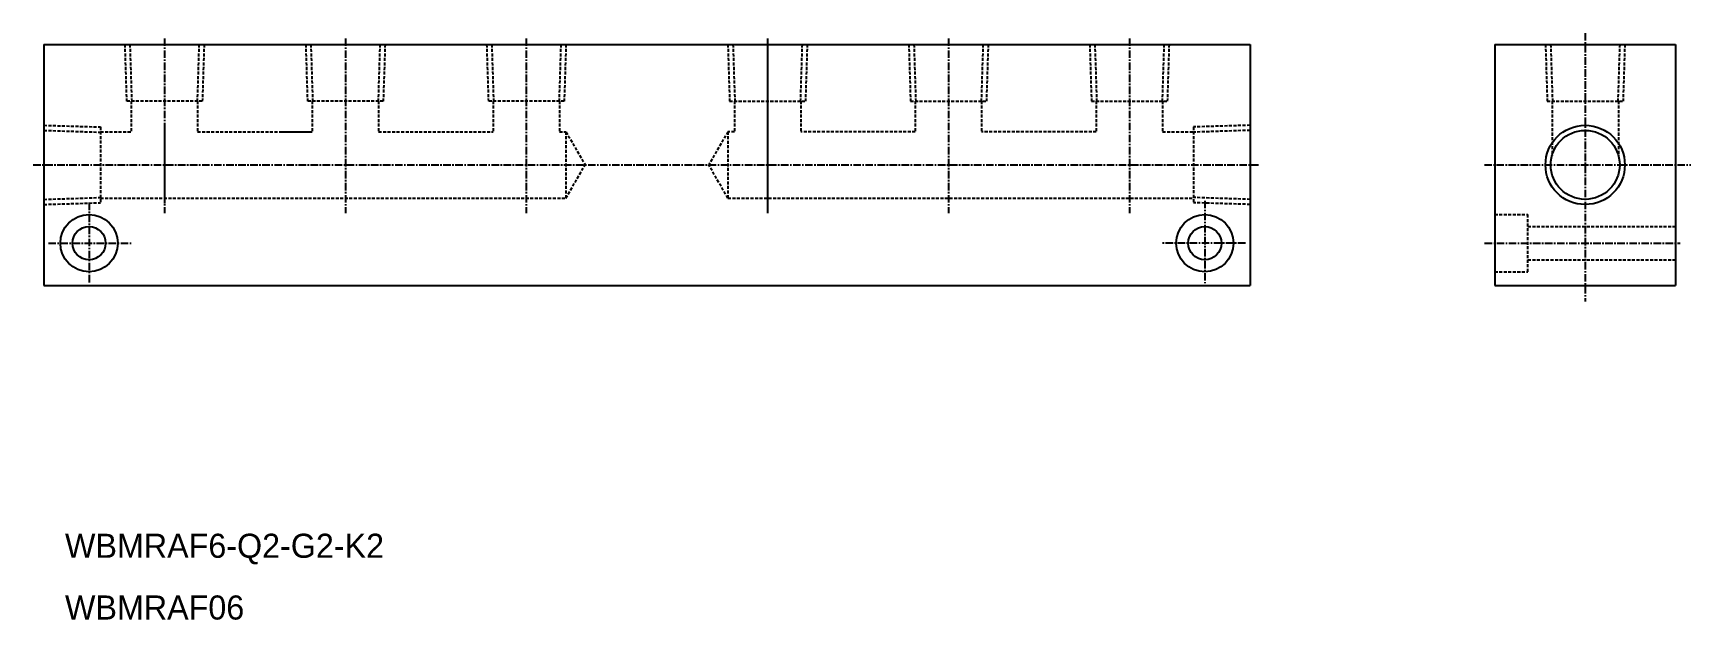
# Model space of a CAD drawing. Extents: x 761 to 1035, y 427 to 524.
import ezdxf

# ---------------------------------------------------------------- set-up
doc = ezdxf.new("R2010")
doc.units = 0
doc.linetypes.add('CENTER', pattern=[2, 1.25, -0.25, 0.25, -0.25])
doc.linetypes.add('DASHED', pattern=[0.75, 0.5, -0.25])
doc.layers.get('0').update_dxf_attribs({"linetype": 'CONTINUOUS'})
doc.layers.add('CENTER', color=1, linetype='CENTER')

msp = doc.modelspace()

# ---------------------------------------------------------------- linework, layer by layer
at = {"color": 7, "linetype": 'CONTINUOUS'}
for p, q in [((762.4, 522.45), (962.4, 522.45)), ((762.4, 522.45), (762.4, 482.45)), ((962.4, 522.45), (962.4, 482.45)), ((1002.97, 522.45), (1032.97, 522.45)), ((1002.97, 522.45), (1002.97, 482.45)), ((1032.97, 522.45), (1032.97, 482.45)), ((762.4, 482.45), (962.4, 482.45)), ((1002.97, 482.45), (1032.97, 482.45))]:
    msp.add_line(p, q, dxfattribs=at)
at = {"color": 3, "linetype": 'DASHED'}
for p, q in [((775.82, 522.45), (776.11, 513.05)), ((776.67, 522.45), (776.97, 513.05)), ((788.12, 522.45), (787.83, 513.05)), ((788.98, 522.45), (788.68, 513.05)), ((805.82, 522.45), (806.11, 513.05)), ((806.67, 522.45), (806.97, 513.05)), ((818.12, 522.45), (817.83, 513.05)), ((818.98, 522.45), (818.68, 513.05)), ((835.82, 522.45), (836.11, 513.05)), ((836.67, 522.45), (836.97, 513.05)), ((848.12, 522.45), (847.83, 513.05)), ((848.98, 522.45), (848.68, 513.05)), ((875.82, 522.45), (876.11, 513.05)), ((876.67, 522.45), (876.97, 513.05)), ((888.12, 522.45), (887.83, 513.05)), ((888.98, 522.45), (888.68, 513.05)), ((905.82, 522.45), (906.11, 513.05)), ((906.67, 522.45), (906.97, 513.05)), ((918.12, 522.45), (917.83, 513.05)), ((918.98, 522.45), (918.68, 513.05)), ((935.82, 522.45), (936.11, 513.05)), ((936.67, 522.45), (936.97, 513.05)), ((948.12, 522.45), (947.83, 513.05)), ((948.98, 522.45), (948.68, 513.05)), ((1011.39, 522.45), (1011.68, 513.05)), ((1012.24, 522.45), (1012.54, 513.05)), ((1023.69, 522.45), (1023.39, 513.05)), ((1024.54, 522.45), (1024.25, 513.05)), ((788.68, 513.05), (776.11, 513.05)), ((776.9, 513.05), (776.9, 507.95)), ((787.9, 513.05), (787.9, 507.95)), ((818.68, 513.05), (806.11, 513.05)), ((806.9, 513.05), (806.9, 507.95)), ((817.9, 513.05), (817.9, 507.95)), ((848.68, 513.05), (836.11, 513.05)), ((836.9, 513.05), (836.9, 507.95)), ((847.9, 513.05), (847.9, 507.95)), ((876.11, 513.05), (888.68, 513.05)), ((876.9, 513.05), (876.9, 507.95)), ((887.9, 513.05), (887.9, 507.95)), ((906.11, 513.05), (918.68, 513.05)), ((906.9, 513.05), (906.9, 507.95)), ((917.9, 513.05), (917.9, 507.95)), ((936.11, 513.05), (948.68, 513.05)), ((936.9, 513.05), (936.9, 507.95)), ((947.9, 513.05), (947.9, 507.95)), ((1011.68, 513.05), (1024.25, 513.05)), ((1012.47, 513.05), (1012.47, 504.03)), ((1023.47, 513.05), (1023.47, 504.03)), ((762.4, 509.03), (771.8, 508.74)), ((771.8, 508.74), (771.8, 496.17)), ((962.4, 509.03), (953, 508.74)), ((953, 508.74), (953, 496.17)), ((762.4, 508.18), (771.8, 507.88)), ((771.8, 507.95), (776.9, 507.95)), ((787.9, 507.95), (806.9, 507.95)), ((801.8, 507.95), (806.9, 507.95)), ((817.9, 507.95), (836.9, 507.95)), ((847.9, 507.95), (848.98, 507.95)), ((848.98, 507.95), (852.15, 502.45)), ((848.98, 507.95), (848.98, 496.95)), ((875.82, 507.95), (872.64, 502.45)), ((875.82, 507.95), (875.82, 496.95)), ((876.9, 507.95), (875.82, 507.95)), ((906.9, 507.95), (887.9, 507.95)), ((936.9, 507.95), (917.9, 507.95)), ((947.9, 507.95), (953, 507.95)), ((962.4, 508.18), (953, 507.88)), ((848.98, 496.95), (852.15, 502.45)), ((875.82, 496.95), (872.64, 502.45)), ((762.4, 496.73), (771.8, 497.03)), ((762.4, 495.88), (771.8, 496.17)), ((771.8, 496.95), (848.98, 496.95)), ((875.82, 496.95), (953, 496.95)), ((962.4, 496.73), (953, 497.03)), ((962.4, 495.88), (953, 496.17)), ((1002.97, 494.2), (1008.47, 494.2)), ((1008.47, 484.7), (1008.47, 494.2)), ((1008.47, 492.2), (1032.97, 492.2)), ((1008.47, 486.7), (1032.97, 486.7)), ((1002.97, 484.7), (1008.47, 484.7))]:
    msp.add_line(p, q, dxfattribs=at)
at = {"color": 3, "linetype": 'CONTINUOUS'}
msp.add_circle((1017.97, 502.45), 6.58, dxfattribs=at)
at = {"color": 7, "linetype": 'CONTINUOUS'}
for centre, radius in [((1017.97, 502.45), 5.72), ((769.9, 489.45), 4.75), ((769.9, 489.45), 2.75), ((954.9, 489.45), 4.75), ((954.9, 489.45), 2.75)]:
    msp.add_circle(centre, radius, dxfattribs=at)
at = {"layer": 'CENTER', "color": 1, "linetype": 'CENTER'}
for p, q in [((782.4, 523.45), (782.4, 494.45)), ((812.4, 523.45), (812.4, 494.45)), ((842.4, 523.45), (842.4, 494.45)), ((882.4, 523.45), (882.4, 494.45)), ((882.4, 522.45), (882.4, 494.45)), ((912.4, 523.45), (912.4, 494.45)), ((942.4, 523.45), (942.4, 494.45)), ((1017.97, 524.33), (1017.97, 479.79)), ((782.4, 508.27), (782.4, 496.06)), ((760.63, 502.45), (963.82, 502.45)), ((1001.26, 502.45), (1035.49, 502.45)), ((769.9, 496.2), (769.9, 482.81)), ((954.9, 496.5), (954.9, 482.81)), ((763.15, 489.45), (776.94, 489.45)), ((961.64, 489.45), (947.86, 489.45)), ((1001.3, 489.45), (1033.72, 489.45))]:
    msp.add_line(p, q, dxfattribs=at)

# ---------------------------------------------------------------- texts
at = {"color": 7, "linetype": 'CONTINUOUS'}
for s, p in [('WBMRAF6-Q2-G2-K2', (765.91, 437.22)), ('WBMRAF06', (765.91, 426.97))]:
    msp.add_text(s, height=4, dxfattribs=at).set_placement(p)

doc.saveas('drawing.dxf')
